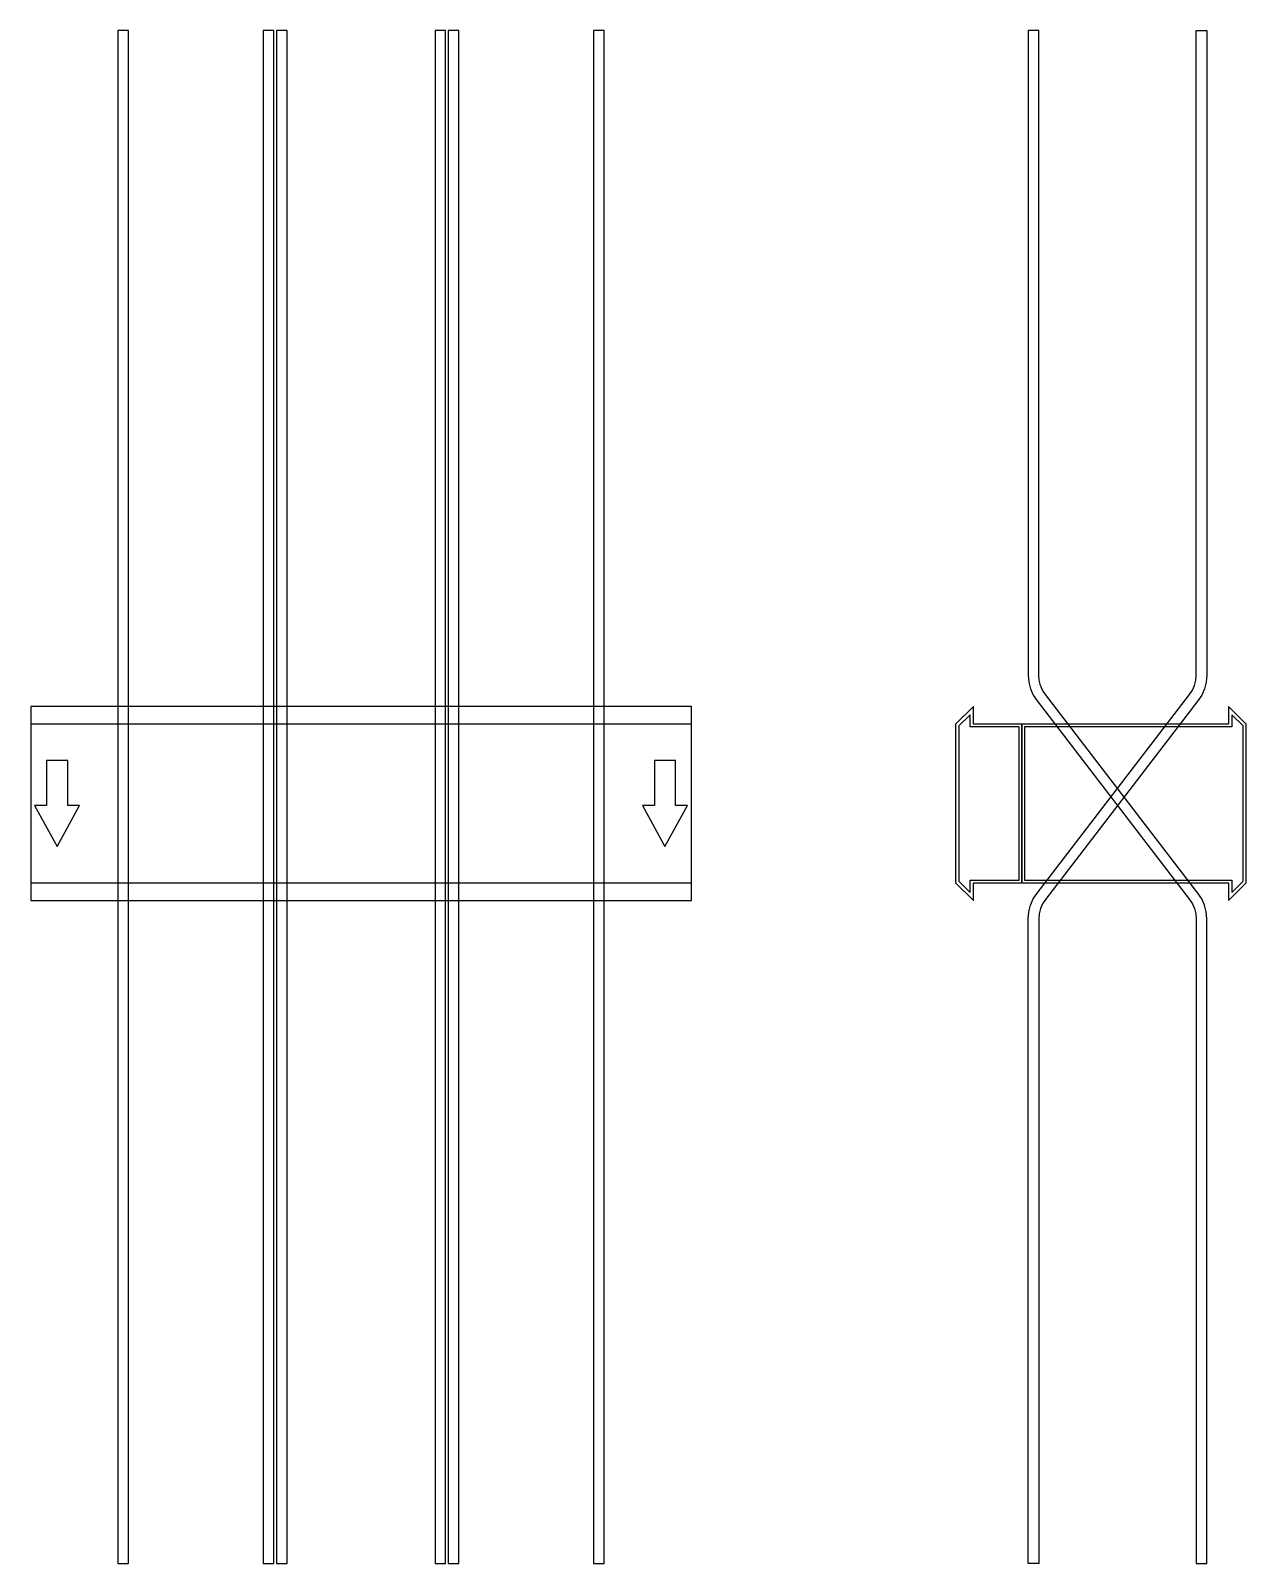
# Model space of a CAD drawing. Extents: x 0 to 920, y -575 to 585.
import ezdxf

# ---------------------------------------------------------------- set-up
doc = ezdxf.new("R2010")
doc.units = 0
doc.layers.add('Halfen', color=7, linetype='CONTINUOUS')

msp = doc.modelspace()

# ---------------------------------------------------------------- linework, layer by layer
at = {"layer": 'Halfen', "color": 7}
for points in [[(74, -575.304), (74, 585.215), (66, 585.215), (66, -575.304)], [(184, -575.304), (184, 585.215), (176, 585.215), (176, -575.304)], [(194, -575.304), (194, 585.215), (186, 585.215), (186, -575.304)], [(314, -575.304), (314, 585.215), (306, 585.215), (306, -575.304)], [(324, -575.304), (324, 585.215), (316, 585.215), (316, -575.304)], [(434, -575.304), (434, 585.215), (426, 585.215), (426, -575.304)], [(890, -575.304), (890, -87.304), (889.573, -82.091), (888.302, -77.018), (886.221, -72.219), (883.387, -67.824), (767.96, 82.605), (765.834, 85.902), (764.274, 89.501), (763.321, 93.306), (763, 97.215), (763, 585.215), (755, 585.215), (755, 97.215), (755.427, 92.002), (756.698, 86.929), (758.779, 82.13), (761.613, 77.735), (877.04, -72.694), (879.166, -75.99), (880.726, -79.589), (881.679, -83.394), (882, -87.304), (882, -575.304)], [(755, -575.304), (755, -87.304), (755.427, -82.091), (756.698, -77.018), (758.779, -72.219), (761.613, -67.824), (877.04, 82.605), (879.166, 85.902), (880.726, 89.501), (881.679, 93.306), (882, 97.215), (882, 585.215), (890, 585.215), (890, 97.215), (889.573, 92.002), (888.302, 86.929), (886.221, 82.13), (883.387, 77.735), (767.96, -72.694), (765.834, -75.99), (764.274, -79.589), (763.321, -83.394), (763, -87.304), (763, -575.304)], [(0, -73.5), (500, -73.5), (500, 73.5), (0, 73.5)], [(750, -60), (750, 60), (713.5, 60), (713.5, 73.5), (700, 60), (700, -60), (713.5, -73.5), (713.5, -60)], [(920, -60), (920, 60), (906.5, 73.5), (906.5, 60), (750, 60), (750, -60), (906.5, -60), (906.5, -73.5)], [(0, -60), (500, -60), (500, 60), (0, 60)], [(748, -58), (748, 58), (711, 58), (711, 67.25), (702.5, 58.75), (702.5, -58.75), (711, -67.25), (711, -58)], [(917.5, -58.75), (917.5, 58.75), (909, 67.25), (909, 58), (752, 58), (752, -58), (909, -58), (909, -67.25)], [(20, -32.5), (37, -1.5), (28, -1.5), (28, 32.5), (12, 32.5), (12, -1.5), (3, -1.5)], [(480, -32.5), (497, -1.5), (488, -1.5), (488, 32.5), (472, 32.5), (472, -1.5), (463, -1.5)]]:
    msp.add_lwpolyline(points, close=True, dxfattribs=at)

doc.saveas('drawing.dxf')
